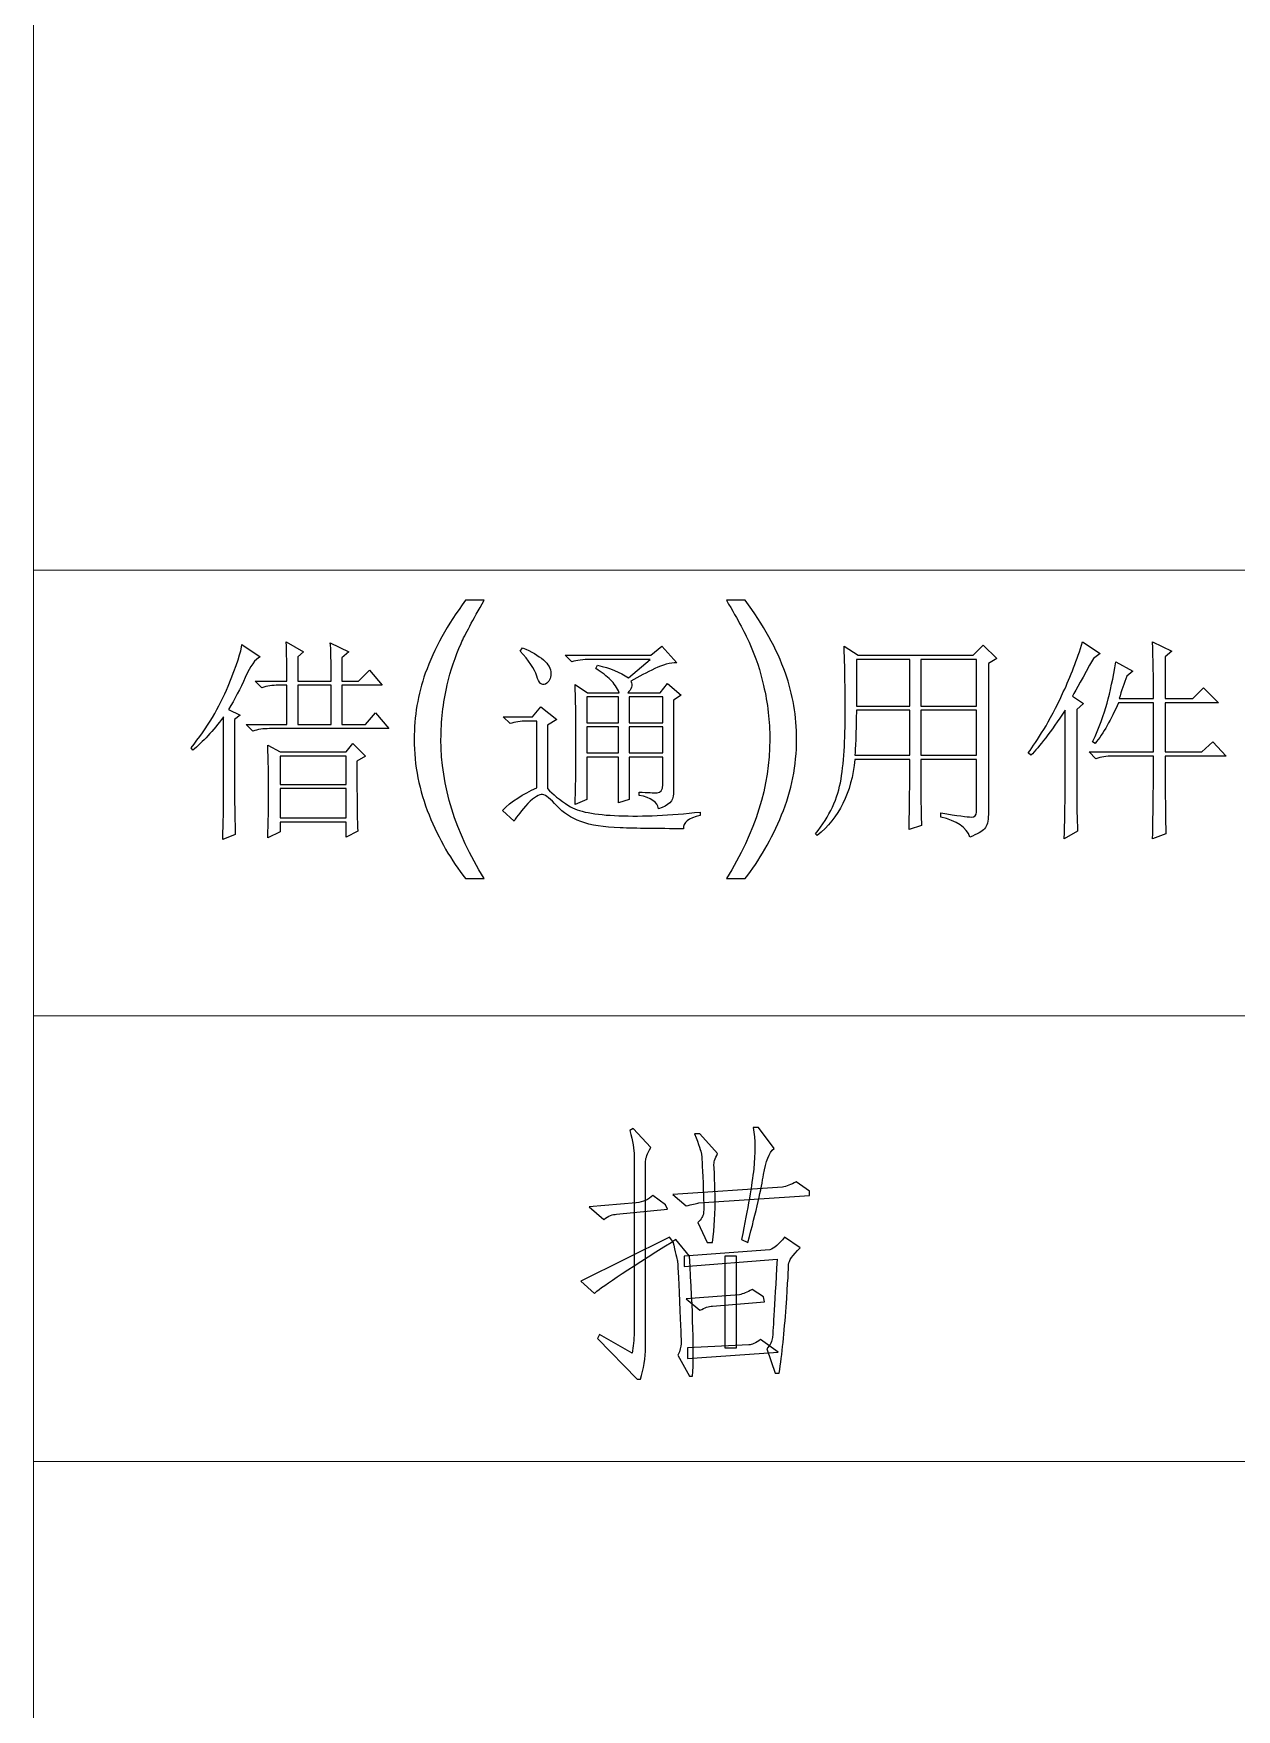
# Model space of a CAD drawing. Header units: millimetres. Extents: x 803 to 1266, y 444 to 714.
# Drawn here: x 802.63 to 814.76, y 514.39 to 531.28 of the extents above; entities that cross this region are included whole.
import ezdxf

# ---------------------------------------------------------------- set-up
doc = ezdxf.new("R2010")
doc.units = ezdxf.units.MM
doc.layers.add('layer 1', color=7, linetype='CONTINUOUS')

msp = doc.modelspace()

# ---------------------------------------------------------------- linework, layer by layer
at = {"layer": 'layer 1', "color": 1, "lineweight": 9}
for points in [[(802.632, 713.672), (802.632, 713.672), (802.632, 446.8), (802.632, 446.8)], [(826.729, 525.873), (826.729, 525.873), (802.632, 525.873), (802.632, 525.873)], [(826.729, 521.38), (826.729, 521.38), (802.632, 521.38), (802.632, 521.38)], [(826.729, 516.887), (826.729, 516.887), (802.632, 516.887), (802.632, 516.887)]]:
    msp.add_open_spline(points, degree=3, dxfattribs=at)
at = {"layer": 'layer 1', "color": 32, "lineweight": -3}
for points, knots in [([(806.988, 522.763), (806.843, 522.946), (806.72, 523.16), (806.62, 523.405), (806.62, 523.405), (806.52, 523.651), (806.47, 523.904), (806.47, 524.168), (806.47, 524.168), (806.47, 524.399), (806.507, 524.621), (806.582, 524.833), (806.582, 524.833), (806.67, 525.08), (806.805, 525.325), (806.988, 525.569), (806.988, 525.569), (806.988, 525.569), (807.176, 525.569), (807.176, 525.569), (807.176, 525.569), (807.059, 525.367), (806.981, 525.222), (806.943, 525.135), (806.943, 525.135), (806.883, 525.001), (806.837, 524.861), (806.803, 524.715), (806.803, 524.715), (806.761, 524.533), (806.74, 524.35), (806.74, 524.166), (806.74, 524.166), (806.74, 523.698), (806.885, 523.23), (807.176, 522.763), (807.176, 522.763), (807.176, 522.763), (806.988, 522.763), (806.988, 522.763)], [0, 0, 0, 0, 0.1, 0.1, 0.1, 0.1, 0.2, 0.2, 0.2, 0.2, 0.3, 0.3, 0.3, 0.3, 0.4, 0.4, 0.4, 0.4, 0.5, 0.5, 0.5, 0.5, 0.6, 0.6, 0.6, 0.6, 0.7, 0.7, 0.7, 0.7, 0.8, 0.8, 0.8, 0.8, 0.9, 0.9, 0.9, 0.9, 1, 1, 1, 1]), ([(809.806, 522.763), (809.806, 522.763), (809.618, 522.763), (809.618, 522.763), (809.618, 522.763), (809.909, 523.23), (810.055, 523.698), (810.055, 524.166), (810.055, 524.166), (810.055, 524.349), (810.034, 524.53), (809.992, 524.711), (809.992, 524.711), (809.959, 524.856), (809.913, 524.997), (809.853, 525.131), (809.853, 525.131), (809.815, 525.219), (809.737, 525.365), (809.618, 525.569), (809.618, 525.569), (809.618, 525.569), (809.806, 525.569), (809.806, 525.569), (809.806, 525.569), (809.989, 525.325), (810.125, 525.08), (810.213, 524.833), (810.213, 524.833), (810.287, 524.621), (810.325, 524.399), (810.325, 524.168), (810.325, 524.168), (810.325, 523.904), (810.274, 523.651), (810.174, 523.405), (810.174, 523.405), (810.073, 523.16), (809.95, 522.946), (809.806, 522.763)], [0, 0, 0, 0, 0.1, 0.1, 0.1, 0.1, 0.2, 0.2, 0.2, 0.2, 0.3, 0.3, 0.3, 0.3, 0.4, 0.4, 0.4, 0.4, 0.5, 0.5, 0.5, 0.5, 0.6, 0.6, 0.6, 0.6, 0.7, 0.7, 0.7, 0.7, 0.8, 0.8, 0.8, 0.8, 0.9, 0.9, 0.9, 0.9, 1, 1, 1, 1]), ([(805.187, 524.755), (805.187, 524.755), (804.868, 524.755), (804.868, 524.755), (804.868, 524.755), (804.868, 524.755), (804.935, 524.687), (804.935, 524.687), (804.935, 524.687), (804.985, 524.704), (805.041, 524.713), (805.103, 524.713), (805.103, 524.713), (805.103, 524.713), (805.187, 524.713), (805.187, 524.713), (805.187, 524.713), (805.187, 524.713), (805.187, 524.317), (805.187, 524.317), (805.187, 524.317), (805.187, 524.317), (804.775, 524.317), (804.775, 524.317), (804.775, 524.317), (804.775, 524.317), (804.843, 524.25), (804.843, 524.25), (804.843, 524.25), (804.893, 524.267), (804.949, 524.275), (805.011, 524.275), (805.011, 524.275), (805.011, 524.275), (806.213, 524.275), (806.213, 524.275), (806.213, 524.275), (806.213, 524.275), (806.079, 524.435), (806.079, 524.435), (806.079, 524.435), (806.079, 524.435), (805.978, 524.317), (805.978, 524.317), (805.978, 524.317), (805.978, 524.317), (805.742, 524.317), (805.742, 524.317), (805.742, 524.317), (805.742, 524.317), (805.742, 524.713), (805.742, 524.713), (805.742, 524.713), (805.742, 524.713), (806.146, 524.713), (806.146, 524.713), (806.146, 524.713), (806.146, 524.713), (806.02, 524.864), (806.02, 524.864), (806.02, 524.864), (806.02, 524.864), (805.91, 524.755), (805.91, 524.755), (805.91, 524.755), (805.91, 524.755), (805.742, 524.755), (805.742, 524.755), (805.742, 524.755), (805.742, 524.755), (805.742, 524.99), (805.742, 524.99), (805.742, 524.99), (805.742, 524.99), (805.81, 525.049), (805.81, 525.049), (805.81, 525.049), (805.81, 525.049), (805.624, 525.141), (805.624, 525.141), (805.624, 525.141), (805.63, 525.08), (805.633, 524.951), (805.633, 524.755), (805.633, 524.755), (805.633, 524.755), (805.296, 524.755), (805.296, 524.755), (805.296, 524.755), (805.296, 524.755), (805.296, 524.999), (805.296, 524.999), (805.296, 524.999), (805.296, 524.999), (805.355, 525.049), (805.355, 525.049), (805.355, 525.049), (805.355, 525.049), (805.179, 525.15), (805.179, 525.15), (805.179, 525.15), (805.185, 525.038), (805.187, 524.906), (805.187, 524.755)], [0, 0, 0, 0, 0.038462, 0.038462, 0.038462, 0.038462, 0.076923, 0.076923, 0.076923, 0.076923, 0.115385, 0.115385, 0.115385, 0.115385, 0.153846, 0.153846, 0.153846, 0.153846, 0.192308, 0.192308, 0.192308, 0.192308, 0.230769, 0.230769, 0.230769, 0.230769, 0.269231, 0.269231, 0.269231, 0.269231, 0.307692, 0.307692, 0.307692, 0.307692, 0.346154, 0.346154, 0.346154, 0.346154, 0.384615, 0.384615, 0.384615, 0.384615, 0.423077, 0.423077, 0.423077, 0.423077, 0.461538, 0.461538, 0.461538, 0.461538, 0.5, 0.5, 0.5, 0.5, 0.538462, 0.538462, 0.538462, 0.538462, 0.576923, 0.576923, 0.576923, 0.576923, 0.615385, 0.615385, 0.615385, 0.615385, 0.653846, 0.653846, 0.653846, 0.653846, 0.692308, 0.692308, 0.692308, 0.692308, 0.730769, 0.730769, 0.730769, 0.730769, 0.769231, 0.769231, 0.769231, 0.769231, 0.807692, 0.807692, 0.807692, 0.807692, 0.846154, 0.846154, 0.846154, 0.846154, 0.884615, 0.884615, 0.884615, 0.884615, 0.923077, 0.923077, 0.923077, 0.923077, 0.961538, 0.961538, 0.961538, 0.961538, 1, 1, 1, 1]), ([(813.023, 523.165), (813.023, 523.165), (813.158, 523.241), (813.158, 523.241), (813.158, 523.241), (813.152, 523.375), (813.149, 523.493), (813.149, 523.594), (813.149, 523.594), (813.149, 523.594), (813.149, 524.469), (813.149, 524.469), (813.149, 524.469), (813.149, 524.469), (813.216, 524.527), (813.216, 524.527), (813.216, 524.527), (813.216, 524.527), (813.107, 524.603), (813.107, 524.603), (813.107, 524.603), (813.141, 524.665), (813.211, 524.791), (813.317, 524.982), (813.317, 524.982), (813.317, 524.982), (813.385, 525.032), (813.385, 525.032), (813.385, 525.032), (813.385, 525.032), (813.208, 525.15), (813.208, 525.15), (813.208, 525.15), (813.152, 524.97), (813.087, 524.802), (813.014, 524.645), (813.014, 524.645), (812.942, 524.488), (812.876, 524.362), (812.817, 524.267), (812.817, 524.267), (812.758, 524.171), (812.706, 524.093), (812.661, 524.031), (812.661, 524.031), (812.661, 524.031), (812.686, 524.006), (812.686, 524.006), (812.686, 524.006), (812.771, 524.09), (812.886, 524.241), (813.031, 524.46), (813.031, 524.46), (813.031, 524.46), (813.031, 523.569), (813.031, 523.569), (813.031, 523.569), (813.031, 523.474), (813.028, 523.339), (813.023, 523.165)], [0, 0, 0, 0, 0.066667, 0.066667, 0.066667, 0.066667, 0.133333, 0.133333, 0.133333, 0.133333, 0.2, 0.2, 0.2, 0.2, 0.266667, 0.266667, 0.266667, 0.266667, 0.333333, 0.333333, 0.333333, 0.333333, 0.4, 0.4, 0.4, 0.4, 0.466667, 0.466667, 0.466667, 0.466667, 0.533333, 0.533333, 0.533333, 0.533333, 0.6, 0.6, 0.6, 0.6, 0.666667, 0.666667, 0.666667, 0.666667, 0.733333, 0.733333, 0.733333, 0.733333, 0.8, 0.8, 0.8, 0.8, 0.866667, 0.866667, 0.866667, 0.866667, 0.933333, 0.933333, 0.933333, 0.933333, 1, 1, 1, 1]), ([(813.923, 524.578), (813.923, 524.578), (813.578, 524.578), (813.578, 524.578), (813.578, 524.578), (813.6, 524.656), (813.625, 524.732), (813.654, 524.805), (813.654, 524.805), (813.654, 524.805), (813.713, 524.855), (813.713, 524.855), (813.713, 524.855), (813.713, 524.855), (813.544, 524.948), (813.544, 524.948), (813.544, 524.948), (813.516, 524.785), (813.487, 524.647), (813.456, 524.532), (813.456, 524.532), (813.425, 524.417), (813.376, 524.286), (813.309, 524.141), (813.309, 524.141), (813.309, 524.141), (813.334, 524.124), (813.334, 524.124), (813.334, 524.124), (813.418, 524.23), (813.497, 524.368), (813.569, 524.536), (813.569, 524.536), (813.569, 524.536), (813.923, 524.536), (813.923, 524.536), (813.923, 524.536), (813.923, 524.536), (813.923, 524.04), (813.923, 524.04), (813.923, 524.04), (813.923, 524.04), (813.275, 524.04), (813.275, 524.04), (813.275, 524.04), (813.275, 524.04), (813.342, 523.972), (813.342, 523.972), (813.342, 523.972), (813.393, 523.989), (813.449, 523.998), (813.511, 523.998), (813.511, 523.998), (813.511, 523.998), (813.923, 523.998), (813.923, 523.998), (813.923, 523.998), (813.923, 523.717), (813.92, 523.44), (813.914, 523.165), (813.914, 523.165), (813.914, 523.165), (814.049, 523.216), (814.049, 523.216), (814.049, 523.216), (814.043, 523.305), (814.041, 523.566), (814.041, 523.998), (814.041, 523.998), (814.041, 523.998), (814.654, 523.998), (814.654, 523.998), (814.654, 523.998), (814.654, 523.998), (814.52, 524.141), (814.52, 524.141), (814.52, 524.141), (814.52, 524.141), (814.41, 524.04), (814.41, 524.04), (814.41, 524.04), (814.41, 524.04), (814.041, 524.04), (814.041, 524.04), (814.041, 524.04), (814.041, 524.04), (814.041, 524.536), (814.041, 524.536), (814.041, 524.536), (814.041, 524.536), (814.579, 524.536), (814.579, 524.536), (814.579, 524.536), (814.579, 524.536), (814.427, 524.687), (814.427, 524.687), (814.427, 524.687), (814.427, 524.687), (814.318, 524.578), (814.318, 524.578), (814.318, 524.578), (814.318, 524.578), (814.041, 524.578), (814.041, 524.578), (814.041, 524.578), (814.041, 524.578), (814.041, 524.999), (814.041, 524.999), (814.041, 524.999), (814.041, 524.999), (814.108, 525.057), (814.108, 525.057), (814.108, 525.057), (814.108, 525.057), (813.914, 525.15), (813.914, 525.15), (813.914, 525.15), (813.92, 524.982), (813.923, 524.791), (813.923, 524.578)], [0, 0, 0, 0, 0.033333, 0.033333, 0.033333, 0.033333, 0.066667, 0.066667, 0.066667, 0.066667, 0.1, 0.1, 0.1, 0.1, 0.133333, 0.133333, 0.133333, 0.133333, 0.166667, 0.166667, 0.166667, 0.166667, 0.2, 0.2, 0.2, 0.2, 0.233333, 0.233333, 0.233333, 0.233333, 0.266667, 0.266667, 0.266667, 0.266667, 0.3, 0.3, 0.3, 0.3, 0.333333, 0.333333, 0.333333, 0.333333, 0.366667, 0.366667, 0.366667, 0.366667, 0.4, 0.4, 0.4, 0.4, 0.433333, 0.433333, 0.433333, 0.433333, 0.466667, 0.466667, 0.466667, 0.466667, 0.5, 0.5, 0.5, 0.5, 0.533333, 0.533333, 0.533333, 0.533333, 0.566667, 0.566667, 0.566667, 0.566667, 0.6, 0.6, 0.6, 0.6, 0.633333, 0.633333, 0.633333, 0.633333, 0.666667, 0.666667, 0.666667, 0.666667, 0.7, 0.7, 0.7, 0.7, 0.733333, 0.733333, 0.733333, 0.733333, 0.766667, 0.766667, 0.766667, 0.766667, 0.8, 0.8, 0.8, 0.8, 0.833333, 0.833333, 0.833333, 0.833333, 0.866667, 0.866667, 0.866667, 0.866667, 0.9, 0.9, 0.9, 0.9, 0.933333, 0.933333, 0.933333, 0.933333, 0.966667, 0.966667, 0.966667, 0.966667, 1, 1, 1, 1]), ([(804.716, 524.41), (804.716, 524.41), (804.599, 524.469), (804.599, 524.469), (804.599, 524.469), (804.66, 524.569), (804.716, 524.677), (804.767, 524.792), (804.767, 524.792), (804.817, 524.907), (804.868, 524.976), (804.918, 524.999), (804.918, 524.999), (804.918, 524.999), (804.733, 525.124), (804.733, 525.124), (804.733, 525.124), (804.727, 525.057), (804.681, 524.917), (804.594, 524.704), (804.594, 524.704), (804.507, 524.491), (804.383, 524.283), (804.22, 524.082), (804.22, 524.082), (804.22, 524.082), (804.237, 524.057), (804.237, 524.057), (804.237, 524.057), (804.338, 524.141), (804.442, 524.253), (804.548, 524.393), (804.548, 524.393), (804.548, 524.393), (804.548, 523.569), (804.548, 523.569), (804.548, 523.569), (804.548, 523.479), (804.546, 523.342), (804.54, 523.157), (804.54, 523.157), (804.54, 523.157), (804.666, 523.207), (804.666, 523.207), (804.666, 523.207), (804.66, 523.476), (804.657, 523.672), (804.657, 523.796), (804.657, 523.796), (804.657, 523.796), (804.657, 524.368), (804.657, 524.368), (804.657, 524.368), (804.657, 524.368), (804.716, 524.41), (804.716, 524.41)], [0, 0, 0, 0, 0.071429, 0.071429, 0.071429, 0.071429, 0.142857, 0.142857, 0.142857, 0.142857, 0.214286, 0.214286, 0.214286, 0.214286, 0.285714, 0.285714, 0.285714, 0.285714, 0.357143, 0.357143, 0.357143, 0.357143, 0.428571, 0.428571, 0.428571, 0.428571, 0.5, 0.5, 0.5, 0.5, 0.571429, 0.571429, 0.571429, 0.571429, 0.642857, 0.642857, 0.642857, 0.642857, 0.714286, 0.714286, 0.714286, 0.714286, 0.785714, 0.785714, 0.785714, 0.785714, 0.857143, 0.857143, 0.857143, 0.857143, 0.928571, 0.928571, 0.928571, 0.928571, 1, 1, 1, 1]), ([(807.537, 525.057), (807.626, 524.962), (807.682, 524.878), (807.705, 524.805), (807.705, 524.805), (807.727, 524.732), (807.757, 524.705), (807.793, 524.725), (807.793, 524.725), (807.83, 524.745), (807.848, 524.78), (807.848, 524.83), (807.848, 524.83), (807.848, 524.88), (807.823, 524.927), (807.772, 524.969), (807.772, 524.969), (807.722, 525.011), (807.652, 525.052), (807.562, 525.091), (807.562, 525.091), (807.562, 525.091), (807.537, 525.057), (807.537, 525.057)], [0, 0, 0, 0, 0.166667, 0.166667, 0.166667, 0.166667, 0.333333, 0.333333, 0.333333, 0.333333, 0.5, 0.5, 0.5, 0.5, 0.666667, 0.666667, 0.666667, 0.666667, 0.833333, 0.833333, 0.833333, 0.833333, 1, 1, 1, 1]), ([(808.739, 523.636), (808.739, 523.636), (808.739, 523.602), (808.739, 523.602), (808.739, 523.602), (808.857, 523.58), (808.922, 523.535), (808.933, 523.468), (808.933, 523.468), (809.034, 523.496), (809.084, 523.546), (809.084, 523.619), (809.084, 523.619), (809.084, 523.619), (809.084, 524.561), (809.084, 524.561), (809.084, 524.561), (809.084, 524.561), (809.16, 524.611), (809.16, 524.611), (809.16, 524.611), (809.16, 524.611), (809.025, 524.729), (809.025, 524.729), (809.025, 524.729), (809.025, 524.729), (808.95, 524.637), (808.95, 524.637), (808.95, 524.637), (808.95, 524.637), (808.622, 524.637), (808.622, 524.637), (808.622, 524.637), (808.661, 524.671), (808.672, 524.71), (808.655, 524.755), (808.655, 524.755), (808.734, 524.799), (808.814, 524.841), (808.895, 524.88), (808.895, 524.88), (808.976, 524.92), (809.05, 524.94), (809.118, 524.94), (809.118, 524.94), (809.118, 524.94), (808.966, 525.108), (808.966, 525.108), (808.966, 525.108), (808.966, 525.108), (808.857, 525.015), (808.857, 525.015), (808.857, 525.015), (808.857, 525.015), (807.991, 525.015), (807.991, 525.015), (807.991, 525.015), (807.991, 525.015), (808.058, 524.948), (808.058, 524.948), (808.058, 524.948), (808.109, 524.965), (808.173, 524.973), (808.251, 524.973), (808.251, 524.973), (808.251, 524.973), (808.848, 524.973), (808.848, 524.973), (808.848, 524.973), (808.848, 524.973), (808.63, 524.788), (808.63, 524.788), (808.63, 524.788), (808.546, 524.844), (808.442, 524.886), (808.319, 524.914), (808.319, 524.914), (808.319, 524.914), (808.302, 524.88), (808.302, 524.88), (808.302, 524.88), (808.364, 524.841), (808.413, 524.804), (808.449, 524.767), (808.449, 524.767), (808.486, 524.731), (808.515, 524.687), (808.537, 524.637), (808.537, 524.637), (808.537, 524.637), (808.218, 524.637), (808.218, 524.637), (808.218, 524.637), (808.218, 524.637), (808.092, 524.721), (808.092, 524.721), (808.092, 524.721), (808.098, 524.592), (808.1, 524.399), (808.1, 524.141), (808.1, 524.141), (808.1, 523.883), (808.098, 523.672), (808.092, 523.51), (808.092, 523.51), (808.092, 523.51), (808.209, 523.561), (808.209, 523.561), (808.209, 523.561), (808.209, 523.561), (808.209, 523.989), (808.209, 523.989), (808.209, 523.989), (808.209, 523.989), (808.529, 523.989), (808.529, 523.989), (808.529, 523.989), (808.529, 523.989), (808.529, 523.527), (808.529, 523.527), (808.529, 523.527), (808.529, 523.527), (808.638, 523.561), (808.638, 523.561), (808.638, 523.561), (808.638, 523.561), (808.638, 523.989), (808.638, 523.989), (808.638, 523.989), (808.638, 523.989), (808.975, 523.989), (808.975, 523.989), (808.975, 523.989), (808.975, 523.989), (808.975, 523.712), (808.975, 523.712), (808.975, 523.712), (808.975, 523.656), (808.956, 523.628), (808.92, 523.628), (808.92, 523.628), (808.884, 523.628), (808.823, 523.63), (808.739, 523.636)], [0, 0, 0, 0, 0.027778, 0.027778, 0.027778, 0.027778, 0.055556, 0.055556, 0.055556, 0.055556, 0.083333, 0.083333, 0.083333, 0.083333, 0.111111, 0.111111, 0.111111, 0.111111, 0.138889, 0.138889, 0.138889, 0.138889, 0.166667, 0.166667, 0.166667, 0.166667, 0.194444, 0.194444, 0.194444, 0.194444, 0.222222, 0.222222, 0.222222, 0.222222, 0.25, 0.25, 0.25, 0.25, 0.277778, 0.277778, 0.277778, 0.277778, 0.305556, 0.305556, 0.305556, 0.305556, 0.333333, 0.333333, 0.333333, 0.333333, 0.361111, 0.361111, 0.361111, 0.361111, 0.388889, 0.388889, 0.388889, 0.388889, 0.416667, 0.416667, 0.416667, 0.416667, 0.444444, 0.444444, 0.444444, 0.444444, 0.472222, 0.472222, 0.472222, 0.472222, 0.5, 0.5, 0.5, 0.5, 0.527778, 0.527778, 0.527778, 0.527778, 0.555556, 0.555556, 0.555556, 0.555556, 0.583333, 0.583333, 0.583333, 0.583333, 0.611111, 0.611111, 0.611111, 0.611111, 0.638889, 0.638889, 0.638889, 0.638889, 0.666667, 0.666667, 0.666667, 0.666667, 0.694444, 0.694444, 0.694444, 0.694444, 0.722222, 0.722222, 0.722222, 0.722222, 0.75, 0.75, 0.75, 0.75, 0.777778, 0.777778, 0.777778, 0.777778, 0.805556, 0.805556, 0.805556, 0.805556, 0.833333, 0.833333, 0.833333, 0.833333, 0.861111, 0.861111, 0.861111, 0.861111, 0.888889, 0.888889, 0.888889, 0.888889, 0.916667, 0.916667, 0.916667, 0.916667, 0.944444, 0.944444, 0.944444, 0.944444, 0.972222, 0.972222, 0.972222, 0.972222, 1, 1, 1, 1]), ([(811.778, 523.426), (811.778, 523.426), (811.778, 523.384), (811.778, 523.384), (811.778, 523.384), (811.941, 523.345), (812.039, 523.277), (812.073, 523.182), (812.073, 523.182), (812.145, 523.21), (812.195, 523.238), (812.22, 523.266), (812.22, 523.266), (812.245, 523.294), (812.258, 523.342), (812.258, 523.409), (812.258, 523.409), (812.258, 523.409), (812.258, 524.931), (812.258, 524.931), (812.258, 524.931), (812.258, 524.931), (812.342, 524.982), (812.342, 524.982), (812.342, 524.982), (812.342, 524.982), (812.207, 525.116), (812.207, 525.116), (812.207, 525.116), (812.207, 525.116), (812.106, 525.015), (812.106, 525.015), (812.106, 525.015), (812.106, 525.015), (810.946, 525.015), (810.946, 525.015), (810.946, 525.015), (810.946, 525.015), (810.803, 525.108), (810.803, 525.108), (810.803, 525.108), (810.809, 525.001), (810.813, 524.799), (810.815, 524.502), (810.815, 524.502), (810.818, 524.205), (810.804, 523.96), (810.773, 523.766), (810.773, 523.766), (810.743, 523.573), (810.657, 523.389), (810.517, 523.216), (810.517, 523.216), (810.517, 523.216), (810.534, 523.199), (810.534, 523.199), (810.534, 523.199), (810.753, 523.372), (810.879, 523.628), (810.912, 523.964), (810.912, 523.964), (810.912, 523.964), (811.467, 523.964), (811.467, 523.964), (811.467, 523.964), (811.467, 523.813), (811.464, 523.577), (811.459, 523.258), (811.459, 523.258), (811.459, 523.258), (811.585, 523.3), (811.585, 523.3), (811.585, 523.3), (811.579, 523.378), (811.577, 523.6), (811.577, 523.964), (811.577, 523.964), (811.577, 523.964), (812.14, 523.964), (812.14, 523.964), (812.14, 523.964), (812.14, 523.964), (812.14, 523.434), (812.14, 523.434), (812.14, 523.434), (812.14, 523.4), (812.122, 523.384), (812.085, 523.384), (812.085, 523.384), (812.049, 523.384), (811.947, 523.398), (811.778, 523.426)], [0, 0, 0, 0, 0.043478, 0.043478, 0.043478, 0.043478, 0.086957, 0.086957, 0.086957, 0.086957, 0.130435, 0.130435, 0.130435, 0.130435, 0.173913, 0.173913, 0.173913, 0.173913, 0.217391, 0.217391, 0.217391, 0.217391, 0.26087, 0.26087, 0.26087, 0.26087, 0.304348, 0.304348, 0.304348, 0.304348, 0.347826, 0.347826, 0.347826, 0.347826, 0.391304, 0.391304, 0.391304, 0.391304, 0.434783, 0.434783, 0.434783, 0.434783, 0.478261, 0.478261, 0.478261, 0.478261, 0.521739, 0.521739, 0.521739, 0.521739, 0.565217, 0.565217, 0.565217, 0.565217, 0.608696, 0.608696, 0.608696, 0.608696, 0.652174, 0.652174, 0.652174, 0.652174, 0.695652, 0.695652, 0.695652, 0.695652, 0.73913, 0.73913, 0.73913, 0.73913, 0.782609, 0.782609, 0.782609, 0.782609, 0.826087, 0.826087, 0.826087, 0.826087, 0.869565, 0.869565, 0.869565, 0.869565, 0.913043, 0.913043, 0.913043, 0.913043, 0.956522, 0.956522, 0.956522, 0.956522, 1, 1, 1, 1]), ([(810.929, 524.973), (810.929, 524.973), (811.467, 524.973), (811.467, 524.973), (811.467, 524.973), (811.467, 524.973), (811.467, 524.502), (811.467, 524.502), (811.467, 524.502), (811.467, 524.502), (810.929, 524.502), (810.929, 524.502), (810.929, 524.502), (810.929, 524.502), (810.929, 524.973), (810.929, 524.973)], [0, 0, 0, 0, 0.25, 0.25, 0.25, 0.25, 0.5, 0.5, 0.5, 0.5, 0.75, 0.75, 0.75, 0.75, 1, 1, 1, 1]), ([(811.577, 524.973), (811.577, 524.973), (812.14, 524.973), (812.14, 524.973), (812.14, 524.973), (812.14, 524.973), (812.14, 524.502), (812.14, 524.502), (812.14, 524.502), (812.14, 524.502), (811.577, 524.502), (811.577, 524.502), (811.577, 524.502), (811.577, 524.502), (811.577, 524.973), (811.577, 524.973)], [0, 0, 0, 0, 0.25, 0.25, 0.25, 0.25, 0.5, 0.5, 0.5, 0.5, 0.75, 0.75, 0.75, 0.75, 1, 1, 1, 1]), ([(805.296, 524.713), (805.296, 524.713), (805.633, 524.713), (805.633, 524.713), (805.633, 524.713), (805.633, 524.713), (805.633, 524.317), (805.633, 524.317), (805.633, 524.317), (805.633, 524.317), (805.296, 524.317), (805.296, 524.317), (805.296, 524.317), (805.296, 524.317), (805.296, 524.713), (805.296, 524.713)], [0, 0, 0, 0, 0.25, 0.25, 0.25, 0.25, 0.5, 0.5, 0.5, 0.5, 0.75, 0.75, 0.75, 0.75, 1, 1, 1, 1]), ([(807.814, 523.67), (807.814, 523.67), (807.814, 524.309), (807.814, 524.309), (807.814, 524.309), (807.814, 524.309), (807.907, 524.368), (807.907, 524.368), (807.907, 524.368), (807.907, 524.368), (807.747, 524.494), (807.747, 524.494), (807.747, 524.494), (807.747, 524.494), (807.663, 524.393), (807.663, 524.393), (807.663, 524.393), (807.663, 524.393), (807.368, 524.393), (807.368, 524.393), (807.368, 524.393), (807.368, 524.393), (807.436, 524.326), (807.436, 524.326), (807.436, 524.326), (807.487, 524.342), (807.543, 524.351), (807.604, 524.351), (807.604, 524.351), (807.604, 524.351), (807.705, 524.351), (807.705, 524.351), (807.705, 524.351), (807.705, 524.351), (807.705, 523.678), (807.705, 523.678), (807.705, 523.678), (807.565, 523.616), (807.45, 523.541), (807.36, 523.451), (807.36, 523.451), (807.36, 523.451), (807.478, 523.342), (807.478, 523.342), (807.478, 523.342), (807.506, 523.392), (807.552, 523.451), (807.617, 523.519), (807.617, 523.519), (807.681, 523.586), (807.73, 523.616), (807.764, 523.611), (807.764, 523.611), (807.798, 523.605), (807.845, 523.567), (807.907, 523.497), (807.907, 523.497), (807.968, 523.427), (808.05, 523.374), (808.151, 523.338), (808.151, 523.338), (808.251, 523.301), (808.383, 523.28), (808.546, 523.275), (808.546, 523.275), (808.709, 523.269), (808.922, 523.266), (809.185, 523.266), (809.185, 523.266), (809.179, 523.328), (809.236, 523.372), (809.353, 523.4), (809.353, 523.4), (809.353, 523.4), (809.353, 523.434), (809.353, 523.434), (809.353, 523.434), (809.05, 523.4), (808.777, 523.388), (808.533, 523.397), (808.533, 523.397), (808.29, 523.405), (808.121, 523.438), (808.029, 523.497), (808.029, 523.497), (807.936, 523.556), (807.865, 523.614), (807.814, 523.67)], [0, 0, 0, 0, 0.045455, 0.045455, 0.045455, 0.045455, 0.090909, 0.090909, 0.090909, 0.090909, 0.136364, 0.136364, 0.136364, 0.136364, 0.181818, 0.181818, 0.181818, 0.181818, 0.227273, 0.227273, 0.227273, 0.227273, 0.272727, 0.272727, 0.272727, 0.272727, 0.318182, 0.318182, 0.318182, 0.318182, 0.363636, 0.363636, 0.363636, 0.363636, 0.409091, 0.409091, 0.409091, 0.409091, 0.454545, 0.454545, 0.454545, 0.454545, 0.5, 0.5, 0.5, 0.5, 0.545455, 0.545455, 0.545455, 0.545455, 0.590909, 0.590909, 0.590909, 0.590909, 0.636364, 0.636364, 0.636364, 0.636364, 0.681818, 0.681818, 0.681818, 0.681818, 0.727273, 0.727273, 0.727273, 0.727273, 0.772727, 0.772727, 0.772727, 0.772727, 0.818182, 0.818182, 0.818182, 0.818182, 0.863636, 0.863636, 0.863636, 0.863636, 0.909091, 0.909091, 0.909091, 0.909091, 0.954545, 0.954545, 0.954545, 0.954545, 1, 1, 1, 1]), ([(808.209, 524.595), (808.209, 524.595), (808.529, 524.595), (808.529, 524.595), (808.529, 524.595), (808.529, 524.595), (808.529, 524.334), (808.529, 524.334), (808.529, 524.334), (808.529, 524.334), (808.209, 524.334), (808.209, 524.334), (808.209, 524.334), (808.209, 524.334), (808.209, 524.595), (808.209, 524.595)], [0, 0, 0, 0, 0.25, 0.25, 0.25, 0.25, 0.5, 0.5, 0.5, 0.5, 0.75, 0.75, 0.75, 0.75, 1, 1, 1, 1]), ([(808.638, 524.595), (808.638, 524.595), (808.975, 524.595), (808.975, 524.595), (808.975, 524.595), (808.975, 524.595), (808.975, 524.334), (808.975, 524.334), (808.975, 524.334), (808.975, 524.334), (808.638, 524.334), (808.638, 524.334), (808.638, 524.334), (808.638, 524.334), (808.638, 524.595), (808.638, 524.595)], [0, 0, 0, 0, 0.25, 0.25, 0.25, 0.25, 0.5, 0.5, 0.5, 0.5, 0.75, 0.75, 0.75, 0.75, 1, 1, 1, 1]), ([(810.929, 524.46), (810.929, 524.46), (811.467, 524.46), (811.467, 524.46), (811.467, 524.46), (811.467, 524.46), (811.467, 524.006), (811.467, 524.006), (811.467, 524.006), (811.467, 524.006), (810.912, 524.006), (810.912, 524.006), (810.912, 524.006), (810.918, 524.068), (810.923, 524.219), (810.929, 524.46)], [0, 0, 0, 0, 0.25, 0.25, 0.25, 0.25, 0.5, 0.5, 0.5, 0.5, 0.75, 0.75, 0.75, 0.75, 1, 1, 1, 1]), ([(811.577, 524.46), (811.577, 524.46), (812.14, 524.46), (812.14, 524.46), (812.14, 524.46), (812.14, 524.46), (812.14, 524.006), (812.14, 524.006), (812.14, 524.006), (812.14, 524.006), (811.577, 524.006), (811.577, 524.006), (811.577, 524.006), (811.577, 524.006), (811.577, 524.46), (811.577, 524.46)], [0, 0, 0, 0, 0.25, 0.25, 0.25, 0.25, 0.5, 0.5, 0.5, 0.5, 0.75, 0.75, 0.75, 0.75, 1, 1, 1, 1]), ([(808.209, 524.292), (808.209, 524.292), (808.529, 524.292), (808.529, 524.292), (808.529, 524.292), (808.529, 524.292), (808.529, 524.031), (808.529, 524.031), (808.529, 524.031), (808.529, 524.031), (808.209, 524.031), (808.209, 524.031), (808.209, 524.031), (808.209, 524.031), (808.209, 524.292), (808.209, 524.292)], [0, 0, 0, 0, 0.25, 0.25, 0.25, 0.25, 0.5, 0.5, 0.5, 0.5, 0.75, 0.75, 0.75, 0.75, 1, 1, 1, 1]), ([(808.638, 524.292), (808.638, 524.292), (808.975, 524.292), (808.975, 524.292), (808.975, 524.292), (808.975, 524.292), (808.975, 524.031), (808.975, 524.031), (808.975, 524.031), (808.975, 524.031), (808.638, 524.031), (808.638, 524.031), (808.638, 524.031), (808.638, 524.031), (808.638, 524.292), (808.638, 524.292)], [0, 0, 0, 0, 0.25, 0.25, 0.25, 0.25, 0.5, 0.5, 0.5, 0.5, 0.75, 0.75, 0.75, 0.75, 1, 1, 1, 1]), ([(804.994, 523.174), (804.994, 523.174), (805.12, 523.233), (805.12, 523.233), (805.12, 523.233), (805.12, 523.233), (805.12, 523.333), (805.12, 523.333), (805.12, 523.333), (805.12, 523.333), (805.784, 523.333), (805.784, 523.333), (805.784, 523.333), (805.784, 523.333), (805.784, 523.182), (805.784, 523.182), (805.784, 523.182), (805.784, 523.182), (805.902, 523.241), (805.902, 523.241), (805.902, 523.241), (805.896, 523.325), (805.893, 523.502), (805.893, 523.771), (805.893, 523.771), (805.893, 523.771), (805.893, 523.947), (805.893, 523.947), (805.893, 523.947), (805.893, 523.947), (805.978, 523.998), (805.978, 523.998), (805.978, 523.998), (805.978, 523.998), (805.852, 524.124), (805.852, 524.124), (805.852, 524.124), (805.852, 524.124), (805.784, 524.04), (805.784, 524.04), (805.784, 524.04), (805.784, 524.04), (805.12, 524.04), (805.12, 524.04), (805.12, 524.04), (805.12, 524.04), (804.994, 524.107), (804.994, 524.107), (804.994, 524.107), (804.999, 523.955), (805.002, 523.802), (805.002, 523.644), (805.002, 523.644), (805.002, 523.488), (804.999, 523.33), (804.994, 523.174)], [0, 0, 0, 0, 0.071429, 0.071429, 0.071429, 0.071429, 0.142857, 0.142857, 0.142857, 0.142857, 0.214286, 0.214286, 0.214286, 0.214286, 0.285714, 0.285714, 0.285714, 0.285714, 0.357143, 0.357143, 0.357143, 0.357143, 0.428571, 0.428571, 0.428571, 0.428571, 0.5, 0.5, 0.5, 0.5, 0.571429, 0.571429, 0.571429, 0.571429, 0.642857, 0.642857, 0.642857, 0.642857, 0.714286, 0.714286, 0.714286, 0.714286, 0.785714, 0.785714, 0.785714, 0.785714, 0.857143, 0.857143, 0.857143, 0.857143, 0.928571, 0.928571, 0.928571, 0.928571, 1, 1, 1, 1]), ([(805.12, 523.998), (805.12, 523.998), (805.784, 523.998), (805.784, 523.998), (805.784, 523.998), (805.784, 523.998), (805.784, 523.712), (805.784, 523.712), (805.784, 523.712), (805.784, 523.712), (805.12, 523.712), (805.12, 523.712), (805.12, 523.712), (805.12, 523.712), (805.12, 523.998), (805.12, 523.998)], [0, 0, 0, 0, 0.25, 0.25, 0.25, 0.25, 0.5, 0.5, 0.5, 0.5, 0.75, 0.75, 0.75, 0.75, 1, 1, 1, 1]), ([(805.12, 523.67), (805.12, 523.67), (805.784, 523.67), (805.784, 523.67), (805.784, 523.67), (805.784, 523.67), (805.784, 523.375), (805.784, 523.375), (805.784, 523.375), (805.784, 523.375), (805.12, 523.375), (805.12, 523.375), (805.12, 523.375), (805.12, 523.375), (805.12, 523.67), (805.12, 523.67)], [0, 0, 0, 0, 0.25, 0.25, 0.25, 0.25, 0.5, 0.5, 0.5, 0.5, 0.75, 0.75, 0.75, 0.75, 1, 1, 1, 1]), ([(810.098, 520.042), (810.048, 520.001), (810.013, 519.912), (809.992, 519.779), (809.992, 519.779), (809.971, 519.646), (809.919, 519.418), (809.835, 519.095), (809.835, 519.095), (809.835, 519.095), (809.771, 519.126), (809.771, 519.126), (809.771, 519.126), (809.835, 519.443), (809.875, 519.679), (809.893, 519.837), (809.893, 519.837), (809.91, 519.995), (809.908, 520.134), (809.887, 520.253), (809.887, 520.253), (809.887, 520.253), (809.94, 520.253), (809.94, 520.253), (809.94, 520.253), (809.94, 520.253), (810.098, 520.042), (810.098, 520.042)], [0, 0, 0, 0, 0.142857, 0.142857, 0.142857, 0.142857, 0.285714, 0.285714, 0.285714, 0.285714, 0.428571, 0.428571, 0.428571, 0.428571, 0.571429, 0.571429, 0.571429, 0.571429, 0.714286, 0.714286, 0.714286, 0.714286, 0.857143, 0.857143, 0.857143, 0.857143, 1, 1, 1, 1]), ([(808.666, 517.979), (808.679, 518.042), (808.687, 518.112), (808.687, 518.189), (808.687, 518.189), (808.687, 518.189), (808.687, 519.969), (808.687, 519.969), (808.687, 519.969), (808.687, 520.032), (808.673, 520.116), (808.644, 520.222), (808.644, 520.222), (808.644, 520.222), (808.676, 520.243), (808.676, 520.243), (808.676, 520.243), (808.676, 520.243), (808.855, 520.053), (808.855, 520.053), (808.855, 520.053), (808.82, 519.99), (808.803, 519.944), (808.803, 519.916), (808.803, 519.916), (808.803, 519.888), (808.803, 519.263), (808.803, 518.042), (808.803, 518.042), (808.803, 517.929), (808.785, 517.821), (808.75, 517.715), (808.75, 517.715), (808.75, 517.715), (808.718, 517.715), (808.718, 517.715), (808.718, 517.715), (808.718, 517.715), (808.318, 518.126), (808.318, 518.126), (808.318, 518.126), (808.318, 518.126), (808.339, 518.168), (808.339, 518.168), (808.339, 518.168), (808.339, 518.168), (808.666, 517.979), (808.666, 517.979)], [0, 0, 0, 0, 0.083333, 0.083333, 0.083333, 0.083333, 0.166667, 0.166667, 0.166667, 0.166667, 0.25, 0.25, 0.25, 0.25, 0.333333, 0.333333, 0.333333, 0.333333, 0.416667, 0.416667, 0.416667, 0.416667, 0.5, 0.5, 0.5, 0.5, 0.583333, 0.583333, 0.583333, 0.583333, 0.666667, 0.666667, 0.666667, 0.666667, 0.75, 0.75, 0.75, 0.75, 0.833333, 0.833333, 0.833333, 0.833333, 0.916667, 0.916667, 0.916667, 0.916667, 1, 1, 1, 1]), ([(809.476, 519.095), (809.476, 519.095), (809.424, 519.095), (809.424, 519.095), (809.424, 519.095), (809.424, 519.095), (809.329, 519.295), (809.329, 519.295), (809.329, 519.295), (809.364, 519.33), (809.383, 519.362), (809.387, 519.389), (809.387, 519.389), (809.39, 519.418), (809.389, 519.519), (809.382, 519.695), (809.382, 519.695), (809.374, 519.871), (809.37, 519.969), (809.366, 519.99), (809.366, 519.99), (809.362, 520.011), (809.339, 520.078), (809.297, 520.19), (809.297, 520.19), (809.297, 520.19), (809.35, 520.19), (809.35, 520.19), (809.35, 520.19), (809.35, 520.19), (809.529, 519.99), (809.529, 519.99), (809.529, 519.99), (809.501, 519.941), (809.489, 519.9), (809.492, 519.869), (809.492, 519.869), (809.496, 519.837), (809.499, 519.737), (809.503, 519.569), (809.503, 519.569), (809.506, 519.4), (809.498, 519.242), (809.476, 519.095)], [0, 0, 0, 0, 0.090909, 0.090909, 0.090909, 0.090909, 0.181818, 0.181818, 0.181818, 0.181818, 0.272727, 0.272727, 0.272727, 0.272727, 0.363636, 0.363636, 0.363636, 0.363636, 0.454545, 0.454545, 0.454545, 0.454545, 0.545455, 0.545455, 0.545455, 0.545455, 0.636364, 0.636364, 0.636364, 0.636364, 0.727273, 0.727273, 0.727273, 0.727273, 0.818182, 0.818182, 0.818182, 0.818182, 0.909091, 0.909091, 0.909091, 0.909091, 1, 1, 1, 1]), ([(810.182, 519.653), (810.224, 519.66), (810.269, 519.677), (810.319, 519.705), (810.319, 519.705), (810.319, 519.705), (810.456, 519.611), (810.456, 519.611), (810.456, 519.611), (810.456, 519.611), (810.456, 519.569), (810.456, 519.569), (810.456, 519.569), (810.456, 519.569), (809.339, 519.495), (809.339, 519.495), (809.339, 519.495), (809.312, 519.488), (809.269, 519.478), (809.213, 519.463), (809.213, 519.463), (809.213, 519.463), (809.076, 519.579), (809.076, 519.579), (809.076, 519.579), (809.076, 519.579), (810.182, 519.653), (810.182, 519.653)], [0, 0, 0, 0, 0.142857, 0.142857, 0.142857, 0.142857, 0.285714, 0.285714, 0.285714, 0.285714, 0.428571, 0.428571, 0.428571, 0.428571, 0.571429, 0.571429, 0.571429, 0.571429, 0.714286, 0.714286, 0.714286, 0.714286, 0.857143, 0.857143, 0.857143, 0.857143, 1, 1, 1, 1]), ([(809.002, 519.474), (809.002, 519.474), (809.024, 519.432), (809.024, 519.432), (809.024, 519.432), (809.024, 519.432), (808.508, 519.379), (808.508, 519.379), (808.508, 519.379), (808.472, 519.379), (808.431, 519.362), (808.381, 519.327), (808.381, 519.327), (808.381, 519.327), (808.234, 519.453), (808.234, 519.453), (808.234, 519.453), (808.234, 519.453), (808.708, 519.495), (808.708, 519.495), (808.708, 519.495), (808.778, 519.502), (808.834, 519.527), (808.876, 519.569), (808.876, 519.569), (808.876, 519.569), (809.002, 519.474), (809.002, 519.474)], [0, 0, 0, 0, 0.142857, 0.142857, 0.142857, 0.142857, 0.285714, 0.285714, 0.285714, 0.285714, 0.428571, 0.428571, 0.428571, 0.428571, 0.571429, 0.571429, 0.571429, 0.571429, 0.714286, 0.714286, 0.714286, 0.714286, 0.857143, 0.857143, 0.857143, 0.857143, 1, 1, 1, 1]), ([(808.286, 518.579), (808.286, 518.579), (808.15, 518.705), (808.15, 518.705), (808.15, 518.705), (808.15, 518.705), (809.045, 519.147), (809.045, 519.147), (809.045, 519.147), (809.045, 519.147), (809.076, 519.106), (809.076, 519.106), (809.076, 519.106), (808.592, 518.804), (808.329, 518.628), (808.286, 518.579)], [0, 0, 0, 0, 0.25, 0.25, 0.25, 0.25, 0.5, 0.5, 0.5, 0.5, 0.75, 0.75, 0.75, 0.75, 1, 1, 1, 1]), ([(809.076, 519.106), (809.076, 519.106), (809.108, 519.126), (809.108, 519.126), (809.108, 519.126), (809.108, 519.126), (809.245, 518.958), (809.245, 518.958), (809.245, 518.958), (809.28, 518.389), (809.29, 517.985), (809.277, 517.747), (809.277, 517.747), (809.277, 517.747), (809.245, 517.747), (809.245, 517.747), (809.245, 517.747), (809.245, 517.747), (809.129, 517.958), (809.129, 517.958), (809.129, 517.958), (809.15, 518.007), (809.161, 518.045), (809.161, 518.074), (809.161, 518.074), (809.161, 518.101), (809.155, 518.244), (809.145, 518.5), (809.145, 518.5), (809.134, 518.756), (809.127, 518.893), (809.124, 518.911), (809.124, 518.911), (809.12, 518.928), (809.104, 518.993), (809.076, 519.106)], [0, 0, 0, 0, 0.111111, 0.111111, 0.111111, 0.111111, 0.222222, 0.222222, 0.222222, 0.222222, 0.333333, 0.333333, 0.333333, 0.333333, 0.444444, 0.444444, 0.444444, 0.444444, 0.555556, 0.555556, 0.555556, 0.555556, 0.666667, 0.666667, 0.666667, 0.666667, 0.777778, 0.777778, 0.777778, 0.777778, 0.888889, 0.888889, 0.888889, 0.888889, 1, 1, 1, 1]), ([(809.192, 518.958), (809.192, 518.958), (810.056, 519.021), (810.056, 519.021), (810.056, 519.021), (810.098, 519.035), (810.147, 519.077), (810.203, 519.147), (810.203, 519.147), (810.203, 519.147), (810.361, 519.042), (810.361, 519.042), (810.361, 519.042), (810.284, 518.965), (810.245, 518.909), (810.245, 518.874), (810.245, 518.874), (810.245, 518.839), (810.236, 518.694), (810.219, 518.442), (810.219, 518.442), (810.201, 518.189), (810.178, 517.968), (810.15, 517.778), (810.15, 517.778), (810.15, 517.778), (810.108, 517.778), (810.108, 517.778), (810.108, 517.778), (810.108, 517.778), (810.024, 518.021), (810.024, 518.021), (810.024, 518.021), (810.059, 518.063), (810.079, 518.101), (810.082, 518.136), (810.082, 518.136), (810.085, 518.171), (810.101, 518.435), (810.129, 518.926), (810.129, 518.926), (810.129, 518.926), (809.192, 518.853), (809.192, 518.853), (809.192, 518.853), (809.192, 518.853), (809.192, 518.958), (809.192, 518.958)], [0, 0, 0, 0, 0.083333, 0.083333, 0.083333, 0.083333, 0.166667, 0.166667, 0.166667, 0.166667, 0.25, 0.25, 0.25, 0.25, 0.333333, 0.333333, 0.333333, 0.333333, 0.416667, 0.416667, 0.416667, 0.416667, 0.5, 0.5, 0.5, 0.5, 0.583333, 0.583333, 0.583333, 0.583333, 0.666667, 0.666667, 0.666667, 0.666667, 0.75, 0.75, 0.75, 0.75, 0.833333, 0.833333, 0.833333, 0.833333, 0.916667, 0.916667, 0.916667, 0.916667, 1, 1, 1, 1]), ([(809.719, 518.958), (809.719, 518.958), (809.719, 518.031), (809.719, 518.031), (809.719, 518.031), (809.719, 518.031), (809.603, 518.031), (809.603, 518.031), (809.603, 518.031), (809.603, 518.031), (809.603, 518.958), (809.603, 518.958), (809.603, 518.958), (809.603, 518.958), (809.719, 518.958), (809.719, 518.958)], [0, 0, 0, 0, 0.25, 0.25, 0.25, 0.25, 0.5, 0.5, 0.5, 0.5, 0.75, 0.75, 0.75, 0.75, 1, 1, 1, 1]), ([(810.003, 518.495), (810.003, 518.495), (809.476, 518.452), (809.476, 518.452), (809.476, 518.452), (809.441, 518.452), (809.399, 518.438), (809.35, 518.411), (809.35, 518.411), (809.35, 518.411), (809.213, 518.526), (809.213, 518.526), (809.213, 518.526), (809.213, 518.526), (809.75, 518.568), (809.75, 518.568), (809.75, 518.568), (809.785, 518.575), (809.827, 518.593), (809.876, 518.621), (809.876, 518.621), (809.876, 518.621), (809.992, 518.547), (809.992, 518.547), (809.992, 518.547), (809.992, 518.547), (810.003, 518.495), (810.003, 518.495)], [0, 0, 0, 0, 0.142857, 0.142857, 0.142857, 0.142857, 0.285714, 0.285714, 0.285714, 0.285714, 0.428571, 0.428571, 0.428571, 0.428571, 0.571429, 0.571429, 0.571429, 0.571429, 0.714286, 0.714286, 0.714286, 0.714286, 0.857143, 0.857143, 0.857143, 0.857143, 1, 1, 1, 1]), ([(809.224, 517.926), (809.224, 517.926), (809.224, 518.031), (809.224, 518.031), (809.224, 518.031), (809.224, 518.031), (809.845, 518.063), (809.845, 518.063), (809.845, 518.063), (809.873, 518.063), (809.912, 518.08), (809.961, 518.115), (809.961, 518.115), (809.961, 518.115), (810.14, 517.989), (810.14, 517.989), (810.14, 517.989), (810.14, 517.989), (809.224, 517.926), (809.224, 517.926)], [0, 0, 0, 0, 0.2, 0.2, 0.2, 0.2, 0.4, 0.4, 0.4, 0.4, 0.6, 0.6, 0.6, 0.6, 0.8, 0.8, 0.8, 0.8, 1, 1, 1, 1])]:
    msp.add_open_spline(points, degree=3, knots=knots, dxfattribs=at)

doc.saveas('drawing.dxf')
